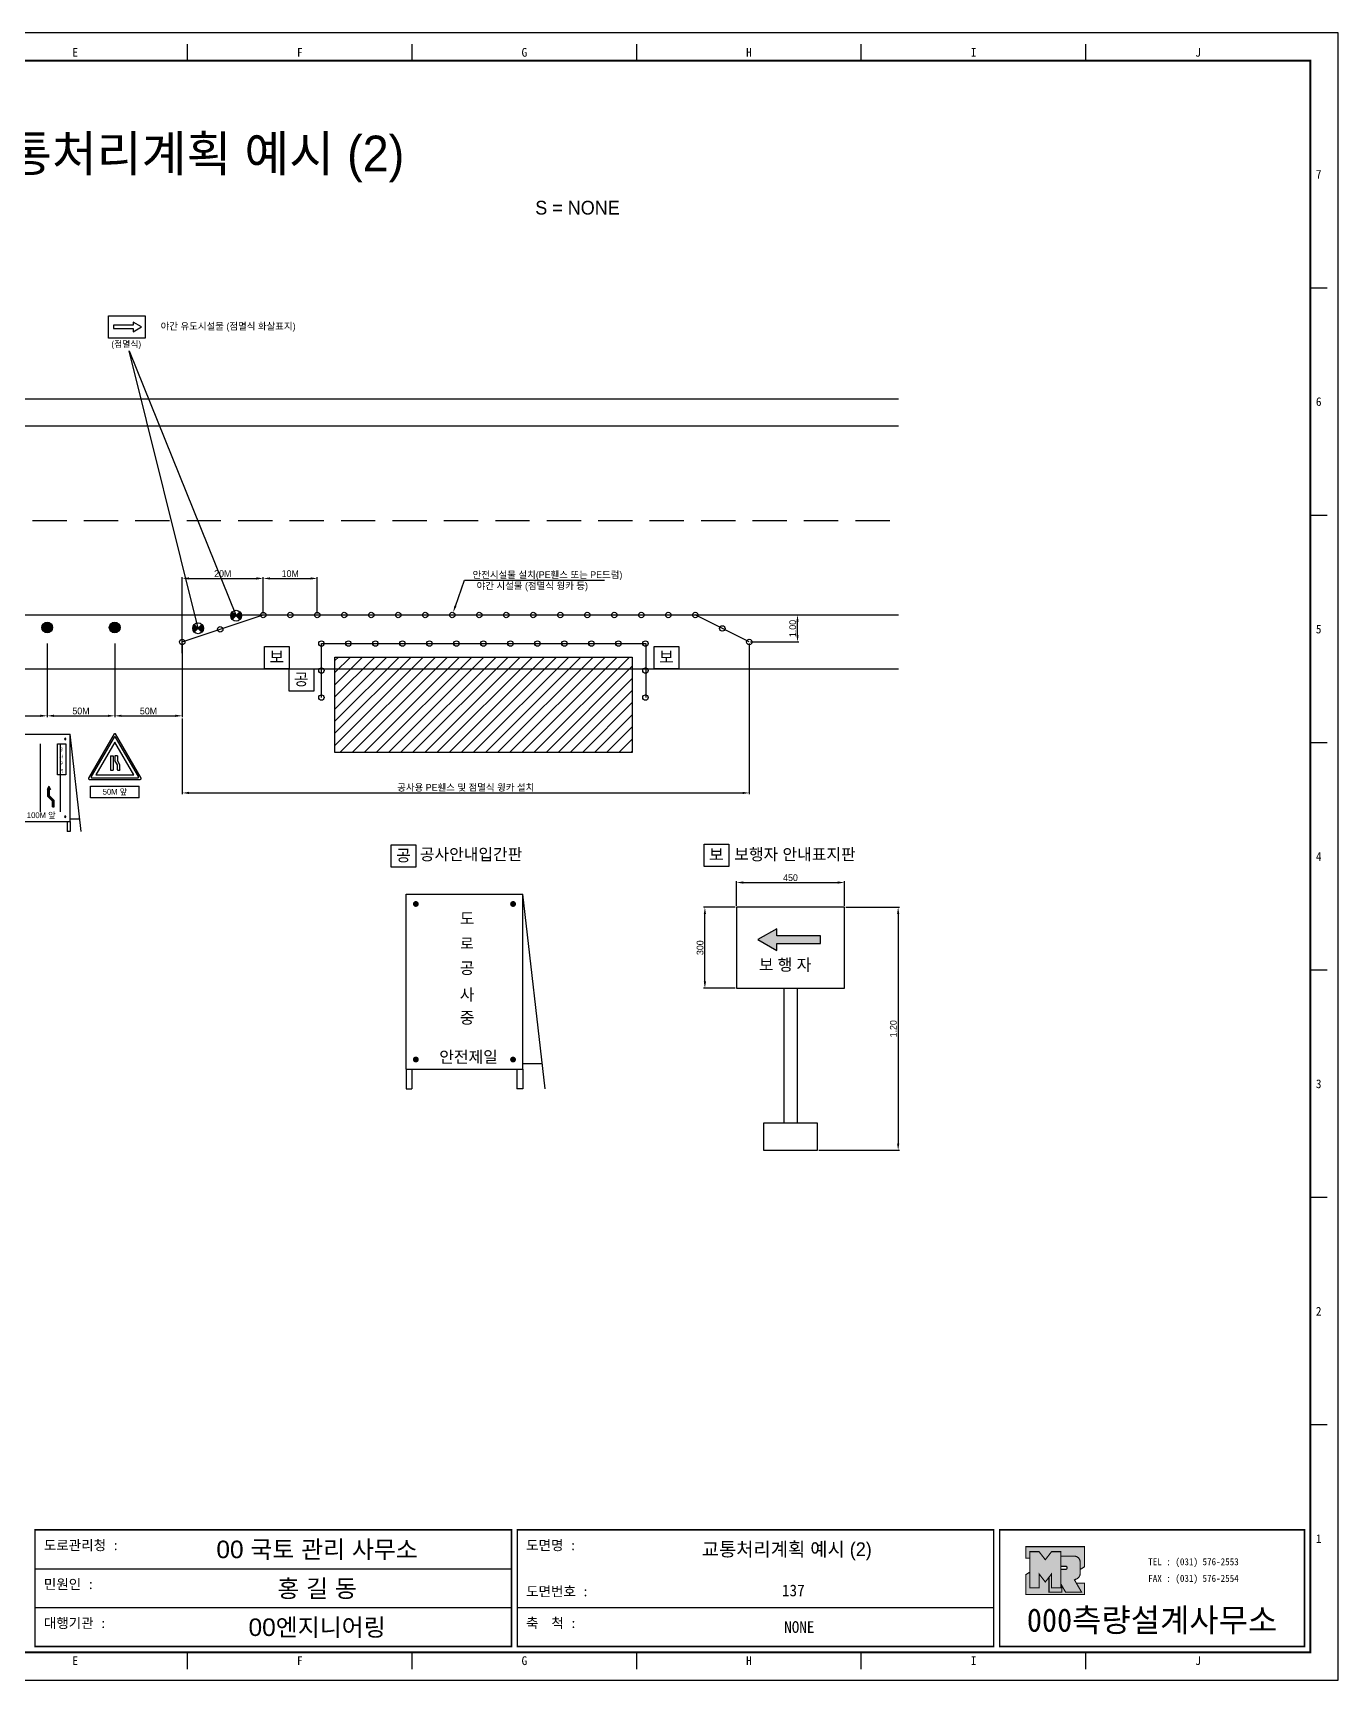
# Model space of a CAD drawing. Header units: millimetres. Extents: x 987 to 1850, y 23 to 633.
# Drawn here: x 1366 to 1850, y 23 to 633 of the extents above; entities that cross this region are included whole.
import ezdxf
from ezdxf.enums import TextEntityAlignment as Align

# ---------------------------------------------------------------- set-up
doc = ezdxf.new("R2010")
doc.units = ezdxf.units.MM
doc.header["$LTSCALE"] = 2
doc.linetypes.add('HIDDEN', pattern=[9.525, 6.35, -3.175])
for name, color, linetype in [('CC-GSTR-0004', 4, 'Continuous'), ('CZ-DIMT-0002', 7, 'Continuous'), ('CZ-LIN1-0007', 7, 'Continuous'), ('CZ-LIN2-0003', 3, 'Continuous'), ('CZ-LIN3-0005', 5, 'Continuous'), ('CZ-LINE-0001', 7, 'Continuous'), ('TITLE', 7, 'Continuous')]:
    doc.layers.add(name, color=color, linetype=linetype)
doc.styles.add('견고딕', font='arial.ttf')
doc.styles.add('돋움', font='')
doc.styles.add('돋음체', font='')
doc.styles.get('돋움').set_extended_font_data('Dotum')
doc.styles.get('돋음체').set_extended_font_data('DotumChe')

msp = doc.modelspace()

# ---------------------------------------------------------------- hatches: boundary and pattern name
h = msp.add_hatch(color=256)
edge = h.paths.add_edge_path()
edge.add_arc((1371.63, 413.19), 2, 0, 360)
h = msp.add_hatch(color=256)
edge = h.paths.add_edge_path()
edge.add_arc((1396.63, 413.19), 2, 0, 360)
h = msp.add_hatch(color=256)
h.paths.add_polyline_path([(1373.23, 350.07), (1372.5, 350.81), (1372.5, 353.19), (1372.81, 353.19), (1372.2, 354.4), (1371.6, 353.19), (1371.9, 353.19), (1371.9, 350.56), (1373.23, 349.21)])
h.paths.add_polyline_path([(1373.23, 350.07), (1373.23, 349.21), (1373.53, 348.9), (1373.53, 346.85), (1374.14, 346.85), (1374.14, 349.15)])
at = {"layer": 'CZ-LIN1-0007'}
msp.add_hatch(color=256, dxfattribs=at).paths.add_polyline_path([(1641.78, 299.07), (1641.78, 301.68), (1634.77, 297.63), (1641.78, 293.58), (1641.78, 296.19), (1657.98, 296.19), (1657.98, 299.07)])
at = {"layer": 'CZ-LIN2-0003'}
h = msp.add_hatch(dxfattribs=at)
h.set_pattern_fill('ANSI31', color=256, style=0)
h.set_pattern_definition([(45, (984.5077, 19.562), (-2.245064, 2.245064), [])])
h.paths.add_polyline_path([(1478.17, 402.26), (1588.29, 402.26), (1588.29, 366.89), (1478.17, 366.89)])
at = {"layer": 'CZ-LIN3-0005'}
h = msp.add_hatch(color=256, dxfattribs=at)
h.paths.add_polyline_path([(1441.58, 417.56), (1440.17, 418.98, 0.198912), (1439.58, 417.56, 0.198912), (1440.17, 416.15)])
h.paths.add_polyline_path([(1443, 416.15, 0.198912), (1443.58, 417.56, 0.198912), (1443, 418.98), (1441.58, 417.56)])
h = msp.add_hatch(color=256, dxfattribs=at)
h.paths.add_polyline_path([(1427.5, 412.9), (1426.08, 414.31, 0.198912), (1425.5, 412.9, 0.198912), (1426.08, 411.49)])
h.paths.add_polyline_path([(1428.91, 411.49, 0.198912), (1429.5, 412.9, 0.198912), (1428.91, 414.31), (1427.5, 412.9)])
at = {"layer": 'TITLE', "ltscale": 150}
h = msp.add_hatch(color=8, dxfattribs=at)
edge = h.paths.add_edge_path()
edge.add_line((1755.79, 72.85), (1734.06, 72.85))
edge.add_line((1734.06, 72.85), (1734.06, 68.61))
edge.add_line((1734.06, 68.61), (1735.5, 68.61))
edge.add_line((1735.5, 68.61), (1735.5, 71))
edge.add_line((1735.5, 71), (1738.95, 71))
edge.add_line((1738.95, 71), (1741.25, 68.04))
edge.add_line((1741.25, 68.04), (1743.55, 71))
edge.add_line((1743.55, 71), (1746.99, 71))
edge.add_line((1746.99, 71), (1746.99, 69.37))
edge.add_line((1746.99, 69.37), (1751.96, 69.37))
edge.add_arc((1751.96, 67.2), 2.18, 0, 90, ccw=False)
edge.add_line((1754.14, 67.2), (1754.14, 64.41))
edge.add_line((1754.14, 64.41), (1755.79, 65.45))
edge.add_line((1755.79, 65.45), (1755.79, 72.85))
h.paths.add_polyline_path([(1742.64, 61.59), (1741.25, 59.8), (1738.95, 62.76), (1738.95, 57.64), (1735.5, 57.64), (1735.5, 63.44), (1734.06, 62.54), (1734.06, 55.15), (1755.79, 55.15), (1755.79, 59.38), (1752.74, 59.38), (1754.69, 56.02), (1748.77, 56.02), (1747.35, 58.48), (1747.35, 56.02), (1742.64, 56.02)])
msp.add_hatch(color=5, dxfattribs=at).paths.add_polyline_path([(1746.99, 71), (1743.55, 71), (1741.25, 68.04), (1738.95, 71), (1735.5, 71), (1735.5, 57.64), (1738.95, 57.64), (1738.95, 62.76), (1741.25, 59.8), (1743.55, 62.76), (1743.55, 57.64), (1746.99, 57.64)])
h = msp.add_hatch(color=161, dxfattribs=at)
edge = h.paths.add_edge_path()
edge.add_arc((1751.96, 67.2), 2.18, 360, 450)
edge.add_line((1751.96, 69.37), (1746.99, 69.37))
edge.add_line((1746.99, 69.37), (1746.99, 65.6))
edge.add_line((1746.99, 65.6), (1749.02, 65.6))
edge.add_arc((1749.02, 65.37), 0.23, 0, 90, ccw=False)
edge.add_line((1749.25, 65.37), (1749.25, 64.74))
edge.add_arc((1749.02, 64.74), 0.23, 270, 360, ccw=False)
edge.add_line((1749.02, 64.51), (1746.99, 64.51))
edge.add_line((1746.99, 64.51), (1746.99, 57.64))
edge.add_line((1746.99, 57.64), (1743.55, 57.64))
edge.add_line((1743.55, 57.64), (1743.55, 62.76))
edge.add_line((1743.55, 62.76), (1742.64, 61.59))
edge.add_line((1742.64, 61.59), (1742.64, 56.02))
edge.add_line((1742.64, 56.02), (1747.35, 56.02))
edge.add_line((1747.35, 56.02), (1747.35, 58.48))
edge.add_line((1747.35, 58.48), (1748.77, 56.02))
edge.add_line((1748.77, 56.02), (1754.69, 56.02))
edge.add_line((1754.69, 56.02), (1751.96, 60.73))
edge.add_arc((1751.96, 62.91), 2.18, 270, 360)
edge.add_line((1754.14, 62.91), (1754.14, 67.2))

# ---------------------------------------------------------------- linework, layer by layer
at = {"color": 1}
for p, q in [((1156.58, 497.83), (1686.92, 497.83)), ((1156.58, 487.83), (1686.92, 487.83)), ((1156.58, 417.83), (1686.92, 417.83)), ((1156.58, 397.83), (1686.92, 397.83))]:
    msp.add_line(p, q, dxfattribs=at)
at = {"color": 1, "linetype": 'HIDDEN'}
msp.add_line((1156.58, 452.83), (1686.92, 452.83), dxfattribs=at)
for p, q in [((1358.49, 373.72), (1380.09, 373.72)), ((1380.09, 341.32), (1380.09, 373.72)), ((1384.23, 337.72), (1380.09, 373.72)), ((1369.14, 344.92), (1369.14, 370.12)), ((1376.49, 344.92), (1376.49, 370.12)), ((1395.1, 365.71), (1395.1, 360.33)), ((1395.1, 365.71), (1396, 365.71)), ((1395.1, 360.33), (1396, 360.33)), ((1396, 365.71), (1396, 360.33)), ((1396.72, 365.71), (1396.72, 363.91)), ((1397.61, 365.71), (1396.72, 365.71)), ((1397.61, 362.3), (1396.72, 363.91)), ((1397.61, 365.71), (1397.61, 363.91)), ((1398.51, 362.3), (1397.61, 363.91)), ((1397.61, 360.51), (1397.61, 362.3)), ((1397.61, 360.51), (1397.61, 360.33)), ((1397.61, 360.33), (1398.51, 360.33)), ((1398.51, 360.51), (1398.51, 362.3)), ((1398.51, 360.51), (1398.51, 360.33)), ((1372.2, 354.4), (1371.6, 353.19)), ((1372.2, 354.4), (1372.81, 353.19)), ((1387.68, 350.09), (1387.68, 354.44)), ((1387.68, 354.44), (1405.66, 354.44)), ((1405.66, 350.09), (1405.66, 354.44)), ((1371.9, 353.19), (1371.6, 353.19)), ((1371.9, 350.56), (1371.9, 353.19)), ((1371.9, 350.56), (1373.53, 348.9)), ((1372.81, 353.19), (1372.5, 353.19)), ((1372.5, 350.81), (1372.5, 353.19)), ((1372.5, 350.81), (1374.14, 349.15)), ((1373.53, 346.85), (1373.53, 348.9)), ((1374.14, 346.85), (1374.14, 349.15)), ((1405.66, 350.09), (1387.68, 350.09)), ((1373.53, 346.85), (1374.14, 346.85)), ((1380.09, 342.4), (1383.69, 342.4)), ((1358.49, 341.32), (1380.09, 341.32)), ((1379.01, 341.32), (1379.01, 337.72)), ((1380.09, 337.72), (1379.01, 337.72)), ((1380.09, 341.32), (1380.09, 337.72)), ((1504.54, 249.63), (1504.54, 314.43)), ((1504.54, 314.43), (1547.74, 314.43)), ((1547.74, 249.63), (1547.74, 314.43)), ((1556.02, 242.43), (1547.74, 314.43)), ((1644.39, 279.63), (1644.39, 229.63)), ((1649.39, 279.63), (1649.39, 229.63)), ((1547.74, 251.79), (1554.94, 251.79)), ((1504.54, 249.63), (1504.54, 242.43)), ((1504.54, 249.63), (1547.74, 249.63)), ((1506.7, 249.63), (1506.7, 242.43)), ((1545.58, 249.63), (1545.58, 242.43)), ((1547.74, 249.63), (1547.74, 242.43)), ((1504.54, 242.43), (1506.7, 242.43)), ((1547.74, 242.43), (1545.58, 242.43))]:
    msp.add_line(p, q)
for points in [[(1394.36, 528.54), (1407.86, 528.54), (1407.86, 520.3), (1394.36, 520.3)], [(1452.11, 406.19), (1461.23, 406.19), (1461.23, 397.89), (1452.11, 397.89)], [(1596.42, 406.13), (1605.54, 406.13), (1605.54, 397.83), (1596.42, 397.83)], [(1461.23, 397.89), (1470.34, 397.89), (1470.34, 389.59), (1461.23, 389.59)], [(1378.55, 370.12), (1378.55, 358.6), (1375.48, 358.6), (1375.48, 370.12)], [(1396.67, 370.77), (1389.68, 358.68), (1403.65, 358.68)], [(1499.05, 332.7), (1508.17, 332.7), (1508.17, 324.4), (1499.05, 324.4)], [(1614.9, 333.03), (1624.01, 333.03), (1624.01, 324.73), (1614.9, 324.73)], [(1626.89, 279.63), (1666.89, 279.63), (1666.89, 309.63), (1626.89, 309.63)], [(1636.89, 229.63), (1636.89, 219.63), (1656.89, 219.63), (1656.89, 229.63)]]:
    msp.add_lwpolyline(points, close=True)
msp.add_lwpolyline([(1427.5, 412.9), (1401.93, 515.69), (1441.58, 417.56)])
for points in [[(1378.02, 371.92, 1), (1378.56, 371.92, 1)], [(1396.4, 373.77), (1386.97, 357.44, 0.612147), (1387.22, 356.95), (1406.11, 356.95, 0.612147), (1406.36, 357.44), (1396.93, 373.77, 0.57735)], [(1405.37, 358.01), (1396.93, 372.62, 0.57735), (1396.4, 372.62), (1387.96, 358.01, 0.604333), (1388.22, 357.52), (1405.11, 357.52, 0.604333)], [(1378.02, 343.12, 1), (1378.56, 343.12, 1)]]:
    msp.add_lwpolyline(points, format="xyb", close=True)
at = {"const_width": 1.08}
for points in [[(1507.6, 310.83, 1), (1508.68, 310.83, 1)], [(1543.6, 310.83, 1), (1544.68, 310.83, 1)], [(1507.6, 253.23, 1), (1508.68, 253.23, 1)], [(1543.6, 253.23, 1), (1544.68, 253.23, 1)]]:
    msp.add_lwpolyline(points, format="xyb", close=True, dxfattribs=at)
for centre in [(1371.63, 413.19), (1396.63, 413.19)]:
    msp.add_circle(centre, 2)
msp.add_solid([(1371.6, 353.19), (1372.81, 353.19), (1372.2, 354.4)])
at = {"layer": 'CC-GSTR-0004'}
for p, q in [((1421.63, 407.83), (1451.63, 417.83)), ((1451.63, 417.83), (1611.63, 417.83)), ((1631.63, 407.83), (1611.63, 417.83))]:
    msp.add_line(p, q, dxfattribs=at)
msp.add_lwpolyline([(1473.17, 387.26), (1473.17, 407.26), (1593.29, 407.26), (1593.29, 387.26)], dxfattribs=at)
for centre in [(1451.63, 417.83), (1461.63, 417.83), (1471.63, 417.83), (1481.63, 417.83), (1491.63, 417.83), (1501.63, 417.83), (1511.63, 417.83), (1521.63, 417.83), (1531.63, 417.83), (1541.63, 417.83), (1551.63, 417.83), (1561.63, 417.83), (1571.63, 417.83), (1581.63, 417.83), (1591.63, 417.83), (1601.63, 417.83), (1611.63, 417.83), (1421.63, 407.83), (1435.68, 412.52), (1621.63, 412.83), (1631.63, 407.83), (1473.17, 407.26), (1483.17, 407.26), (1493.17, 407.26), (1503.17, 407.26), (1513.17, 407.26), (1523.17, 407.26), (1533.17, 407.26), (1543.17, 407.26), (1553.17, 407.26), (1563.17, 407.26), (1573.17, 407.26), (1583.17, 407.26), (1593.17, 407.26), (1473.17, 397.26), (1593.17, 397.26), (1473.17, 387.26), (1593.17, 387.26)]:
    msp.add_circle(centre, 1, dxfattribs=at)
at = {"layer": 'CZ-LIN1-0007'}
for points in [[(1403.4, 523.85), (1403.4, 522.69), (1406.52, 524.49), (1403.4, 526.29), (1403.4, 525.13), (1396.2, 525.13), (1396.2, 523.85)], [(1641.78, 299.07), (1641.78, 301.68), (1634.77, 297.63), (1641.78, 293.58), (1641.78, 296.19), (1657.98, 296.19), (1657.98, 299.07)]]:
    msp.add_lwpolyline(points, close=True, dxfattribs=at)
at = {"layer": 'CZ-LIN2-0003'}
msp.add_lwpolyline([(1478.17, 402.26), (1588.29, 402.26), (1588.29, 366.89), (1478.17, 366.89)], close=True, dxfattribs=at)
at = {"layer": 'CZ-LIN3-0005'}
for p, q in [((1440.17, 418.98), (1443, 416.15)), ((1443, 418.98), (1440.17, 416.15)), ((1428.91, 414.31), (1426.08, 411.49)), ((1426.08, 414.31), (1428.91, 411.49))]:
    msp.add_line(p, q, dxfattribs=at)
for centre in [(1427.5, 412.9), (1441.58, 417.56)]:
    msp.add_circle(centre, 2, dxfattribs=at)
at = {"layer": 'CZ-LINE-0001'}
for p, q in [((1421.63, 403.69), (1421.63, 431.85)), ((1424.13, 431.35), (1449.13, 431.35)), ((1451.63, 418.33), (1451.63, 431.85)), ((1451.63, 418.33), (1451.63, 431.85)), ((1454.13, 431.35), (1469.13, 431.35)), ((1471.63, 418.33), (1471.63, 431.85)), ((1612.13, 417.83), (1649.99, 417.83)), ((1649.49, 410.33), (1649.49, 415.33)), ((1371.63, 407.33), (1371.63, 379.99)), ((1371.63, 407.33), (1371.63, 379.99)), ((1396.63, 407.33), (1396.63, 379.99)), ((1396.63, 407.33), (1396.63, 379.99)), ((1421.63, 407.33), (1421.63, 379.99)), ((1631.63, 407.33), (1631.63, 351.44)), ((1632.13, 407.83), (1649.99, 407.83)), ((1324.13, 380.49), (1369.13, 380.49)), ((1374.13, 380.49), (1394.13, 380.49)), ((1399.13, 380.49), (1419.13, 380.49)), ((1421.63, 379.49), (1421.63, 351.44)), ((1424.13, 351.94), (1629.13, 351.94)), ((1626.89, 310.13), (1626.89, 319.26)), ((1629.39, 318.76), (1664.39, 318.76)), ((1666.89, 310.13), (1666.89, 319.26)), ((1626.39, 309.63), (1614.68, 309.63)), ((1615.18, 282.13), (1615.18, 307.13)), ((1667.39, 309.63), (1687.25, 309.63)), ((1686.75, 307.13), (1686.75, 222.13)), ((1626.39, 279.63), (1614.68, 279.63)), ((1657.39, 219.63), (1687.25, 219.63))]:
    msp.add_line(p, q, dxfattribs=at)
msp.add_lwpolyline([(1522.78, 421.14), (1526.11, 430.67), (1577.95, 430.67)], dxfattribs=at)
for points in [[(1424.13, 431.77), (1424.13, 430.94), (1421.63, 431.35)], [(1449.13, 431.77), (1449.13, 430.94), (1451.63, 431.35)], [(1454.13, 431.77), (1454.13, 430.94), (1451.63, 431.35)], [(1469.13, 431.77), (1469.13, 430.94), (1471.63, 431.35)], [(1523.18, 421), (1521.96, 418.78), (1522.39, 421.28)], [(1649.07, 415.33), (1649.9, 415.33), (1649.49, 417.83)], [(1649.07, 410.33), (1649.9, 410.33), (1649.49, 407.83)], [(1369.13, 380.91), (1369.13, 380.08), (1371.63, 380.49)], [(1374.13, 380.91), (1374.13, 380.08), (1371.63, 380.49)], [(1394.13, 380.91), (1394.13, 380.08), (1396.63, 380.49)], [(1399.13, 380.91), (1399.13, 380.08), (1396.63, 380.49)], [(1419.13, 380.91), (1419.13, 380.08), (1421.63, 380.49)], [(1424.13, 352.36), (1424.13, 351.53), (1421.63, 351.94)], [(1629.13, 352.36), (1629.13, 351.53), (1631.63, 351.94)], [(1629.39, 319.18), (1629.39, 318.35), (1626.89, 318.76)], [(1664.39, 319.18), (1664.39, 318.35), (1666.89, 318.76)], [(1614.77, 307.13), (1615.6, 307.13), (1615.18, 309.63)], [(1686.34, 307.13), (1687.17, 307.13), (1686.75, 309.63)], [(1614.77, 282.13), (1615.6, 282.13), (1615.18, 279.63)], [(1686.34, 222.13), (1687.17, 222.13), (1686.75, 219.63)]]:
    msp.add_solid(points, dxfattribs=at)
at = {"layer": 'TITLE', "color": 7, "linetype": 'Continuous'}
for p, q in [((1423.6, 623.06), (1423.6, 629.22)), ((1506.76, 623.06), (1506.76, 629.22)), ((1589.93, 623.06), (1589.93, 629.22)), ((1673.09, 623.06), (1673.09, 629.22)), ((1756.25, 623.06), (1756.25, 629.22)), ((1845.57, 538.87), (1839.41, 538.87)), ((1845.57, 454.68), (1839.41, 454.68)), ((1845.57, 370.49), (1839.41, 370.49)), ((1845.57, 286.31), (1839.41, 286.31)), ((1845.57, 202.12), (1839.41, 202.12)), ((1845.57, 117.93), (1839.41, 117.93)), ((1423.6, 27.58), (1423.6, 33.74)), ((1506.76, 27.58), (1506.76, 33.74)), ((1589.93, 27.58), (1589.93, 33.74)), ((1673.09, 27.58), (1673.09, 33.74)), ((1756.25, 27.58), (1756.25, 33.74))]:
    msp.add_line(p, q, dxfattribs=at)
at = {"layer": 'TITLE', "ltscale": 150}
for p, q in [((1367.14, 64.72), (1543.56, 64.72)), ((1367.14, 50.31), (1543.56, 50.31)), ((1545.73, 50.31), (1722.15, 50.31))]:
    msp.add_line(p, q, dxfattribs=at)
at = {"layer": 'TITLE'}
msp.add_line((1839.64, 33.74), (1006.77, 33.74), dxfattribs=at)
msp.add_lwpolyline([(987.26, 23.49), (1849.66, 23.49), (1849.66, 633.33), (987.26, 633.33)], close=True, dxfattribs=at)
at = {"layer": 'TITLE', "linetype": 'Continuous', "const_width": 0.821}
msp.add_lwpolyline([(1007.8, 33.74), (1007.8, 623.06), (1839.41, 623.06), (1839.41, 33.74)], close=True, dxfattribs=at)
at = {"layer": 'TITLE', "ltscale": 150}
for points, const_width in [([(1543.56, 35.9), (1367.14, 35.9), (1367.14, 79.13), (1543.56, 79.13)], 0.54), ([(1545.73, 79.13), (1722.15, 79.13), (1722.15, 35.9), (1545.73, 35.9)], 0.54), ([(1837.25, 79.13), (1837.25, 35.9), (1724.31, 35.9), (1724.31, 79.13), (1837.25, 79.13)], 0.54), ([(1746.99, 71), (1743.55, 71), (1741.25, 68.04), (1738.95, 71), (1735.5, 71), (1735.5, 57.64), (1738.95, 57.64), (1738.95, 62.76), (1741.25, 59.8), (1743.55, 62.76), (1743.55, 57.64), (1746.99, 57.64)], 0.432), ([(1742.64, 61.59), (1741.25, 59.8), (1738.95, 62.76), (1738.95, 57.64), (1735.5, 57.64), (1735.5, 63.44), (1734.06, 62.54), (1734.06, 55.15), (1755.79, 55.15), (1755.79, 59.38), (1752.74, 59.38), (1754.69, 56.02), (1748.77, 56.02), (1747.35, 58.48), (1747.35, 56.02), (1742.64, 56.02)], 0.432)]:
    msp.add_lwpolyline(points, close=True, dxfattribs=dict(at, const_width=const_width))
at = {"layer": 'TITLE', "ltscale": 150, "const_width": 0.432}
for points in [[(1755.79, 72.85), (1734.06, 72.85), (1734.06, 68.61), (1735.5, 68.61), (1735.5, 71), (1738.95, 71), (1741.25, 68.04), (1743.55, 71), (1746.99, 71), (1746.99, 69.37), (1751.96, 69.37, -0.414214), (1754.14, 67.2), (1754.14, 64.41), (1755.79, 65.45)], [(1754.14, 67.2, 0.414214), (1751.96, 69.37), (1746.99, 69.37), (1746.99, 65.6), (1749.02, 65.6, -0.414214), (1749.25, 65.37), (1749.25, 64.74, -0.414214), (1749.02, 64.51), (1746.99, 64.51), (1746.99, 57.64), (1743.55, 57.64), (1743.55, 62.76), (1742.64, 61.59), (1742.64, 56.02), (1747.35, 56.02), (1747.35, 58.48), (1748.77, 56.02), (1754.69, 56.02), (1751.96, 60.73, 0.414214), (1754.14, 62.91)]]:
    msp.add_lwpolyline(points, format="xyb", close=True, dxfattribs=at)

# ---------------------------------------------------------------- texts
at = {"style": '돋움'}
for s, height, p in [('(점멸식)', 2.324, (1400.9, 518.14)), ('50M 앞', 2.16, (1396.7, 352.38)), ('100M 앞', 2.16, (1369.42, 343.71)), ('안전제일', 4.32, (1527.65, 254.22))]:
    msp.add_text(s, height=height, dxfattribs=at).set_placement(p, align=Align.MIDDLE_CENTER)
for s, height, p in [('보', 4.32, (1453.91, 400.14)), ('보', 4.32, (1598.22, 400.08)), ('공', 4.32, (1463.02, 391.84)), ('사', 1.08, (1376.09, 364.9)), ('공', 1.08, (1376.1, 367.46)), ('구', 1.08, (1376.1, 362.36)), ('역', 1.08, (1376.28, 359.5)), ('공', 4.32, (1500.85, 326.65)), ('공사안내입간판', 4.32, (1509.63, 327.06)), ('보', 4.32, (1616.7, 326.98)), ('보행자 안내표지판', 4.32, (1626.08, 327.06)), ('도', 4.32, (1524.39, 303.27)), ('로', 4, (1524.55, 294.17)), ('공', 4.32, (1524.39, 284.95)), ('보 행 자', 4.32, (1635.18, 286.16)), ('사', 4.32, (1524.39, 275.07)), ('중', 4.32, (1524.39, 266.55))]:
    msp.add_text(s, height=height, dxfattribs=at).set_placement(p)
at = {"layer": 'CZ-DIMT-0002', "style": '돋움'}
for s, p in [('야간 유도시설물 (점멸식 화살표지)', (1438.62, 524.73)), ('안전시설물 설치(PE휀스 또는 PE드럼)', (1556.87, 432.73)), ('야간 시설물 (점멸식 윙카 등)', (1551.26, 428.64))]:
    msp.add_text(s, height=2.5, dxfattribs=at).set_placement(p, align=Align.MIDDLE_CENTER)
at = {"layer": 'CZ-LINE-0001', "char_height": 2.5, "attachment_point": 5, "style": '돋움'}
for s, insert in [('\\A1;20M', (1436.63, 433.14)), ('\\A1;10M', (1461.63, 433.14)), ('\\A1;50M', (1384.13, 382.28)), ('\\A1;50M', (1409.13, 382.28)), ('\\A1;공사용 PE휀스 및 점멸식 윙카 설치', (1526.63, 353.84)), ('\\A1;450', (1646.89, 320.55))]:
    msp.add_mtext(s, dxfattribs=dict(at, insert=insert))
at = {"layer": 'CZ-LINE-0001', "char_height": 2.5, "attachment_point": 5, "rotation": 90, "style": '돋움'}
for s, insert in [('\\A1;1.00', (1647.7, 412.83)), ('\\A1;300', (1613.4, 294.63)), ('\\A1;1.20', (1684.97, 264.63))]:
    msp.add_mtext(s, dxfattribs=dict(at, insert=insert))
at = {"layer": 'TITLE', "color": 3, "linetype": 'Continuous', "style": '돋음체'}
for s, p in [('E', (1382.02, 626.14)), ('F', (1465.18, 626.14)), ('G', (1548.34, 626.14)), ('H', (1631.51, 626.14)), ('I', (1714.67, 626.14)), ('J', (1797.83, 626.14)), ('7', (1842.49, 580.98)), ('6', (1842.49, 496.79)), ('5', (1842.49, 412.6)), ('4', (1842.49, 328.41)), ('3', (1842.49, 244.22)), ('2', (1842.49, 160.04)), ('1', (1842.49, 75.85)), ('E', (1382.02, 30.66)), ('F', (1465.18, 30.66)), ('G', (1548.34, 30.66)), ('H', (1631.51, 30.66)), ('I', (1714.67, 30.66)), ('J', (1797.83, 30.66))]:
    msp.add_text(s, height=3.24, dxfattribs=at).set_placement(p, align=Align.MIDDLE)
at = {"layer": 'TITLE', "style": '돋움'}
for height, p in [(13.2407, (1422, 588.68)), (5.0926, (1645.49, 71.92))]:
    msp.add_text('교통처리계획 예시 (2)', height=height, dxfattribs=at).set_placement(p, align=Align.MIDDLE_CENTER)
msp.add_text('S = NONE', height=5.093, dxfattribs=at).set_placement((1552.36, 568.63), align=Align.MIDDLE_LEFT)
at = {"layer": 'TITLE', "style": '돋음체'}
for s, p in [('도로관리청 :', (1370.38, 71.57)), ('도면명 :', (1548.97, 71.57)), ('민원인 :', (1370.38, 57.16)), ('도면번호 :', (1548.97, 54.47)), ('대행기관 :', (1370.38, 42.75)), ('축  척 :', (1548.97, 42.75))]:
    msp.add_text(s, height=3.674, dxfattribs=at).set_placement(p)
at = {"layer": 'TITLE', "color": 7, "linetype": 'Continuous', "style": '견고딕'}
for s, height, p in [('00 국토 관리 사무소', 6.4842, (1471.56, 71.93)), ('홍 길 동', 6.484, (1471.56, 57.52)), ('00엔지니어링', 6.484, (1471.56, 43.11))]:
    msp.add_text(s, height=height, dxfattribs=at).set_placement(p, align=Align.MIDDLE)
at = {"layer": 'TITLE', "color": 180, "style": '돋음체'}
for s, p in [('TEL : (031) 576-2553', (1779.36, 66)), ('FAX : (031) 576-2554', (1779.36, 59.84))]:
    msp.add_text(s, height=2.5937, dxfattribs=at).set_placement(p)
at = {"layer": 'TITLE', "linetype": 'Continuous', "style": '돋음체'}
for s, p in [('137', (1647.93, 56.63)), ('NONE', (1650.15, 43.11))]:
    msp.add_text(s, height=4.323, dxfattribs=at).set_placement(p, align=Align.MIDDLE)
at = {"layer": 'TITLE', "color": 180, "style": '돋음체'}
msp.add_text('000측량설계사무소', height=8.646, dxfattribs=at).set_placement((1780.78, 41.37), align=Align.CENTER)

doc.saveas('drawing.dxf')
